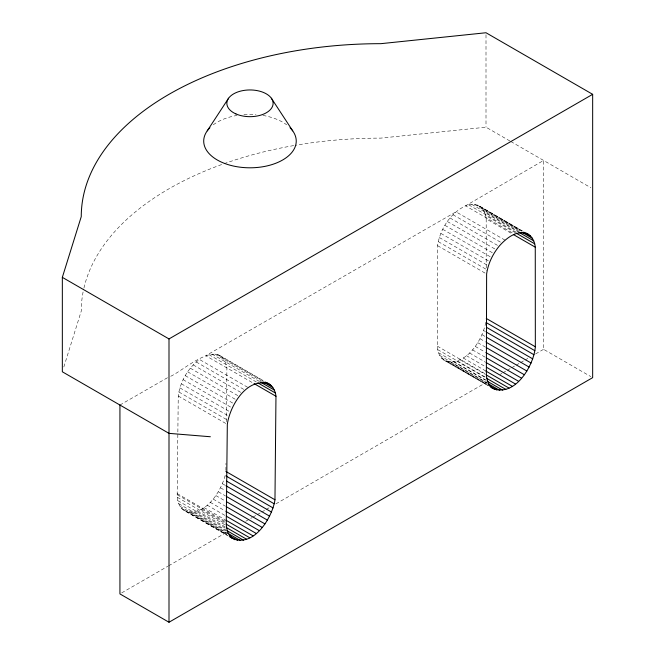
<?xml version="1.0" encoding="UTF-8"?>
<svg xmlns="http://www.w3.org/2000/svg" width="655" height="655" viewBox="0 0 655 655"><rect width="100%" height="100%" fill="white"/><g stroke="black" fill="none" stroke-linecap="round" stroke-linejoin="round"><path stroke-width="0.49" stroke-dasharray="3.27 2.46" d="M488.376 385.779L445.433 360.987C439.849 358.367 437.556 351.931 437.303 346.143L437.548 245.658C440.07 229.086 450.182 213.202 465.549 205.826L543.584 160.442L543.584 349.32L590.908 376.641M225.901 470.437L225.975 463.331M226.376 421.714L226.9 367.913C220.604 333.853 180.952 373.596 168.474 377.157M228.374 536.019L183.687 510.212C178.455 506.52 177.014 499.659 177.194 493.608L178.25 395.997C180.117 381.693 187.919 368.192 199.374 359.415L248.441 387.744M485.813 322.375C482.219 340.207 466.794 366.014 445.433 360.987M225.14 475.489C220.768 492.257 204.131 518.555 183.687 510.212M63.838 366.972L81.253 311.068A299.572 172.961 0 0 1 83.709 288.994M121.699 592.898L167.786 566.288M168.671 565.773L227.17 531.999M245.781 521.257L251.987 517.671M252.871 517.163L256.416 515.117M257.309 514.601L260.854 512.554M261.738 512.046L265.283 509.999M266.167 509.484L269.713 507.437M275.919 503.859L485.977 382.577M500.158 374.39L501.926 373.366M502.819 372.859L506.364 370.812M507.248 370.304L510.794 368.257M511.678 367.742L515.223 365.695M516.115 365.187L519.661 363.14M520.545 362.624L524.09 360.577M524.974 360.07L528.519 358.023M535.61 353.929L543.584 349.32M119.93 405.036L167.59 377.665M522.477 230.961L479.534 206.169C475.309 203.574 469.987 204.057 465.549 205.826L514.617 234.154M509.917 141.005L486.002 127.193L380.833 138.115A299.572 172.961 0 0 0 295.094 145.345M510.81 141.513L590.908 187.756M477.167 205.031L521.863 230.838M479.534 206.169L521.904 231.092M474.539 204.425L520.111 230.732M481.597 207.823L483.316 209.952L519.251 230.699M471.698 204.352L519.89 232.181M483.316 209.952L484.675 212.531L517.974 231.755M468.685 204.819L517.753 233.155M484.675 212.531L485.633 215.511L515.428 232.713M485.633 215.511L486.19 218.844L512.48 234.023M505.054 240.156L455.986 211.827L205.776 355.714L254.844 384.043M452.924 214.701L501.992 243.038M450.01 217.951L499.085 246.28M447.308 221.496L496.375 249.833M444.843 225.304L493.919 253.632M442.674 229.283L491.749 257.62M440.831 233.385L489.907 261.713M439.349 237.528L488.417 265.856M438.244 241.638L487.32 269.975M437.548 245.658L486.624 273.995M483.693 330.578L485.445 331.594M482.064 334.713L485.568 336.735M480.082 338.774L485.339 341.804M477.79 342.688L485.674 347.24M475.227 346.397L485.74 352.472M472.427 349.827L485.576 357.417M469.447 352.93L485.224 362.043M466.344 355.649L485.617 366.784M463.159 357.941L485.936 371.09M437.303 346.143L486.37 374.472M459.949 359.751L485.363 374.423M437.687 349.598L486.763 377.927M456.772 361.069L485.691 377.763M438.49 352.726L487.557 381.054M453.678 361.855L485.224 380.072M439.685 355.469L488.761 383.805M450.722 362.109L487.533 383.355M441.257 357.786L486.829 384.1M447.963 361.814L488.27 385.091M443.189 359.636L487.877 385.443M219.924 355.599L263.736 380.899M217.509 354.552L263.228 380.948M214.84 354.036L263.04 381.857M211.966 354.06L261.034 382.389M208.92 354.617L257.996 382.954M196.222 361.953L245.298 390.282M193.184 364.901L242.252 393.229M190.302 368.2L239.378 396.529M187.633 371.803L235.833 399.624M185.226 375.634L234.294 403.971M183.105 379.646L232.181 407.975M181.32 383.756L230.396 412.085M179.904 387.899L227.228 415.221M178.872 392.001L227.948 420.338M178.25 395.997L227.318 424.334M222.454 483.75L225.083 485.265M220.571 487.836L224.952 490.366M218.361 491.799L225.369 495.851M215.863 495.573L225.5 501.141M213.121 499.085L225.394 506.168M210.19 502.287L225.091 510.884M207.111 505.111L225.516 515.739M203.942 507.519L224.976 519.661M177.194 493.608L226.27 521.945M177.227 494.73L226.294 523.058M200.733 509.467L225.271 523.632M177.276 497.268L226.352 525.605M197.54 510.916L225.582 527.111M177.783 500.641L226.851 528.97M194.42 511.85L225.967 530.067M178.692 503.67L227.76 531.999M191.424 512.251L226.474 532.49M179.994 506.307L228.186 534.128M188.607 512.112L227.162 534.365M181.664 508.501L226.36 534.3M186.012 511.424L227.195 535.2M486.19 218.844L486.231 270.679M486.002 34.78L486.002 127.193M83.938 287.995A299.572 172.961 0 0 1 223.068 164.037M224.059 163.684A299.572 172.961 0 0 1 294.07 145.525M213.268 124.827A46.268 26.716 0 0 1 237.028 115.436M243.938 114.6A46.268 26.716 0 0 1 256.015 114.6M262.925 115.436A46.268 26.716 0 0 1 286.685 124.827"/><path stroke-width="0.98" d="M230.126 537.026C252.216 550.249 272.169 518.433 274.969 499.781L275.968 396.242C275.452 390.306 271.964 384.755 266.364 382.414M491.88 387.801C514.371 398.608 533.907 365.662 535.34 346.773L535.266 247.172C534.832 241.245 531.647 235.358 525.981 232.983M210.361 436.746L168.998 433.364L62.34 371.786L62.34 277.352L81.253 216.625A299.572 172.961 0 0 1 380.833 43.672L486.002 32.75L592.66 94.328L592.66 377.648L168.998 622.25L119.93 593.921L119.93 405.036M207.234 130.861L228.603 98.201M62.34 277.352L168.998 338.93L592.66 94.328M268.992 383.936C246.82 376.912 229.905 405.715 227.318 424.334L226.27 521.945C226.09 527.987 227.522 534.857 232.754 538.549M528.61 234.506C517.663 228.751 506.045 238.289 499.085 246.28C492.642 254.23 488.024 263.809 486.624 273.995L486.37 374.472C486.632 380.268 488.925 386.704 494.509 389.324M523.656 232.107L530.673 236.152M521.879 232.214L532.392 238.289M518.85 232.263L533.743 240.868M516.304 233.221L534.709 243.84M513.356 234.523L535.266 247.172M486.264 318.445L535.34 346.773M486.69 322.882L534.889 350.703M486.706 327.451L534.021 354.773M486.321 332.093L532.769 358.907M486.444 337.243L531.131 363.042M486.215 342.311L529.158 367.103M486.55 347.748L526.866 371.025M486.616 352.971L524.295 374.726M486.452 357.925L521.503 378.164M486.1 362.543L518.523 381.267M486.493 367.291L515.411 383.986M485.936 371.09L512.226 386.27M486.239 374.93L509.017 388.087M486.567 378.271L505.84 389.398M486.976 381.079L502.753 390.183M488.409 383.863L499.798 390.437M488.581 385.107L490.333 386.123M490.022 386.098L497.03 390.151M490.513 386.958L492.265 387.973M264.98 381.955L271.113 385.5M263.253 381.988L272.898 387.555M260.297 381.963L274.314 390.052M257.816 382.848L275.346 392.967M254.066 383.593L275.968 396.242M225.893 471.444L274.969 499.781M226.016 475.988L274.216 503.818M226.622 481.13L273.061 507.944M225.959 485.773L271.53 512.079M226.704 491.381L269.639 516.173M226.245 496.351L267.428 520.135M226.376 501.64L264.931 523.902M226.27 506.675L262.197 527.414M225.967 511.391L259.265 530.615M226.393 516.238L256.187 533.44M225.852 520.168L253.018 535.847M226.147 524.139L249.809 537.796M226.458 527.611L246.616 539.253M226.843 530.575L243.496 540.187M227.351 532.998L240.5 540.58M229.79 535.888L237.683 540.441M229.823 536.723L235.088 539.761M271.35 98.209L292.719 130.869M168.998 338.93L168.998 622.25M290.042 127.733A46.268 26.716 0 0 1 249.973 167.803A46.268 26.716 0 0 1 209.911 127.725M235.898 113.913A23.13 13.362 0 0 0 272.914 105.062A23.13 13.362 0 0 0 241.13 90.971A23.13 13.362 0 0 0 235.898 113.913"/></g></svg>
